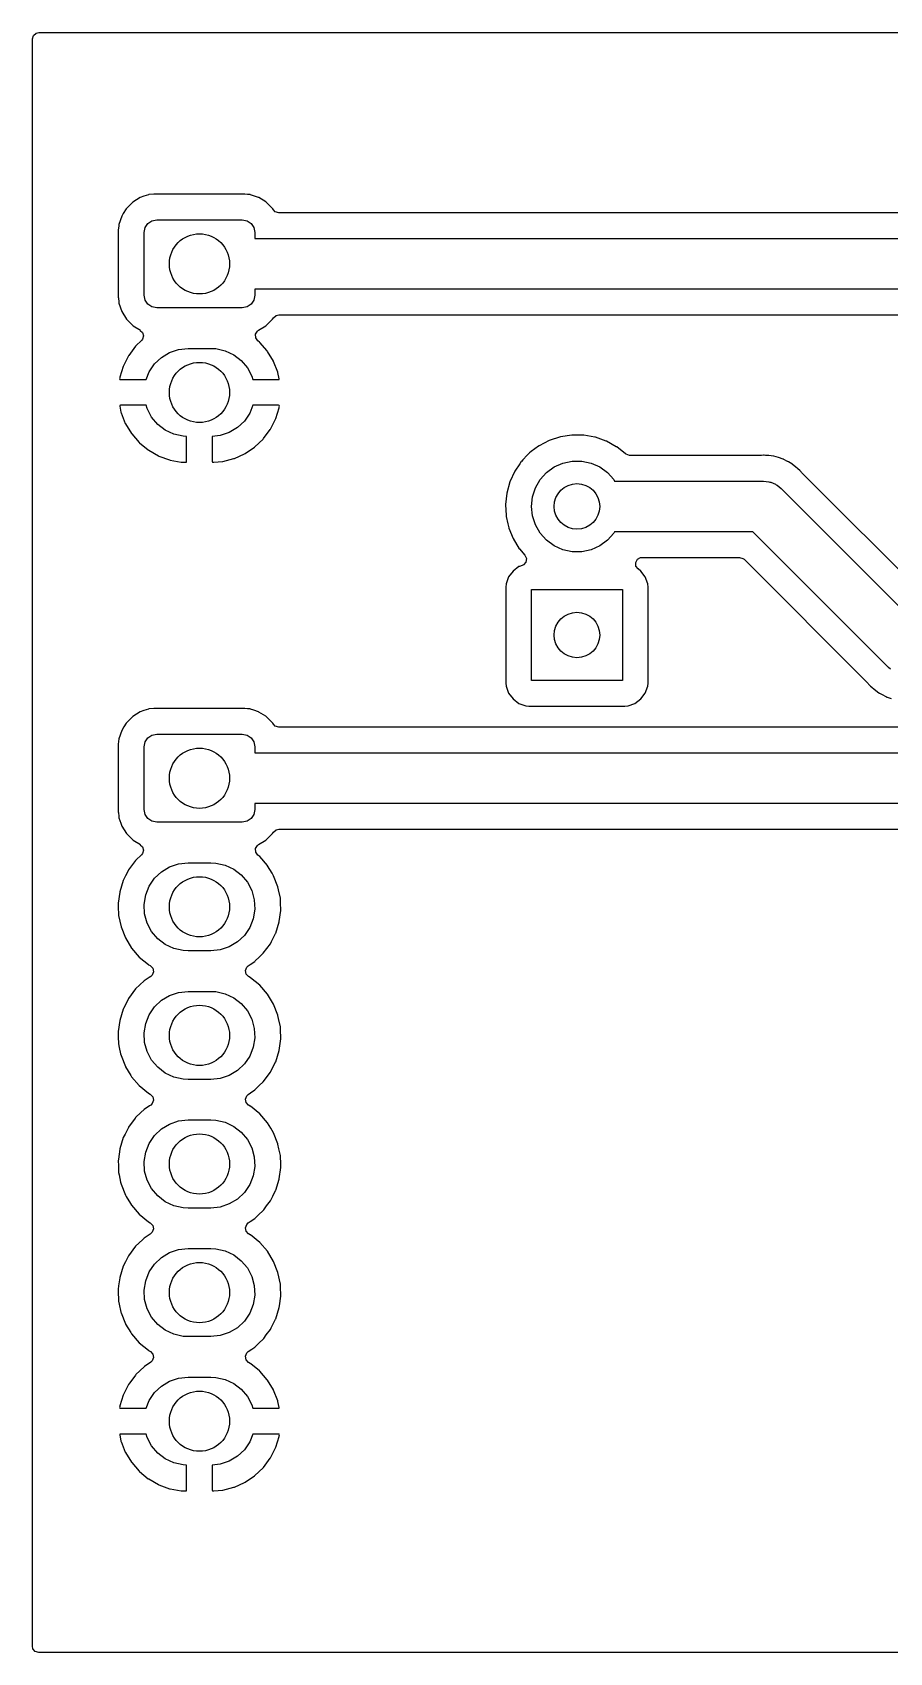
# Model space of a CAD drawing. Extents: x 14 to 417, y -139 to -107.
# Drawn here: x 14.48 to 31.42, y -139.19 to -107.19 of the extents above; entities that cross this region are included whole.
import ezdxf

# ---------------------------------------------------------------- set-up
doc = ezdxf.new("R2010")
doc.units = 0
doc.layers.add('BLACK', color=7, linetype='CONTINUOUS')

msp = doc.modelspace()

# ---------------------------------------------------------------- linework, layer by layer
at = {"layer": 'BLACK', "linetype": 'CONTINUOUS'}
for p, q in [((14.4985, -107.246), (14.5522, -107.2)), ((14.5522, -107.2), (14.6045, -107.188)), ((14.6045, -107.188), (36.7849, -107.188)), ((14.4785, -107.314), (14.4985, -107.246)), ((14.4785, -139.065), (14.4785, -107.314)), ((16.7723, -110.395), (16.6835, -110.424)), ((16.7788, -110.392), (16.7723, -110.395)), ((16.7723, -110.395), (16.7723, -110.395)), ((16.7857, -110.392), (16.7788, -110.392)), ((16.8813, -110.382), (16.7857, -110.392)), ((16.7857, -110.392), (16.7857, -110.392)), ((16.8814, -110.382), (16.8813, -110.382)), ((16.8846, -110.381), (16.8814, -110.382)), ((18.6754, -110.381), (16.8846, -110.381)), ((18.73, -110.387), (18.6754, -110.381)), ((18.773, -110.392), (18.73, -110.387)), ((18.7799, -110.392), (18.773, -110.392)), ((18.773, -110.392), (18.773, -110.392)), ((18.7864, -110.394), (18.7799, -110.392)), ((18.8657, -110.421), (18.7864, -110.394)), ((18.7864, -110.394), (18.7864, -110.394)), ((16.3319, -110.673), (16.2732, -110.768)), ((16.3357, -110.667), (16.3319, -110.673)), ((16.3319, -110.673), (16.3319, -110.673)), ((16.4607, -110.542), (16.3357, -110.667)), ((16.6111, -110.448), (16.4607, -110.542)), ((16.6835, -110.424), (16.6111, -110.448)), ((18.9477, -110.448), (18.8657, -110.421)), ((18.954, -110.452), (18.9477, -110.448)), ((19.0921, -110.537), (18.954, -110.452)), ((18.954, -110.452), (18.954, -110.452)), ((19.0983, -110.541), (19.0921, -110.537)), ((19.2235, -110.666), (19.0983, -110.541)), ((19.2273, -110.672), (19.2235, -110.666)), ((19.2397, -110.692), (19.2273, -110.672)), ((19.2273, -110.672), (19.2273, -110.672)), ((19.2787, -110.731), (19.2397, -110.692)), ((16.1841, -111.015), (16.1765, -111.09)), ((16.1865, -110.992), (16.1841, -111.015)), ((16.1872, -110.985), (16.1865, -110.992)), ((16.1865, -110.992), (16.1865, -110.992)), ((16.2429, -110.817), (16.1872, -110.985)), ((16.2732, -110.768), (16.2429, -110.817)), ((16.685, -111.14), (16.704, -111.044)), ((16.704, -111.044), (16.7582, -110.963)), ((16.7582, -110.963), (16.8393, -110.909)), ((16.8393, -110.909), (16.935, -110.89)), ((16.935, -110.89), (18.625, -110.89)), ((18.625, -110.89), (18.7207, -110.909)), ((18.7207, -110.909), (18.8018, -110.963)), ((18.8018, -110.963), (18.856, -111.044)), ((18.856, -111.044), (18.875, -111.14)), ((19.3468, -110.751), (19.2787, -110.731)), ((32.426, -110.751), (19.3468, -110.751)), ((16.1765, -111.09), (16.1765, -112.43)), ((16.685, -112.38), (16.685, -111.14)), ((18.875, -111.14), (18.875, -111.26)), ((18.875, -111.26), (32.48, -111.26)), ((32.2729, -112.26), (18.875, -112.26)), ((18.875, -112.26), (18.875, -112.38)), ((16.1765, -112.43), (16.1768, -112.434)), ((16.1768, -112.434), (16.1768, -112.434)), ((16.1768, -112.434), (16.1852, -112.514)), ((16.1852, -112.514), (16.1875, -112.536)), ((16.1875, -112.536), (16.2434, -112.704)), ((16.704, -112.476), (16.685, -112.38)), ((16.7582, -112.557), (16.704, -112.476)), ((16.8393, -112.611), (16.7582, -112.557)), ((16.935, -112.63), (16.8393, -112.611)), ((18.625, -112.63), (16.935, -112.63)), ((18.7207, -112.611), (18.625, -112.63)), ((18.8018, -112.557), (18.7207, -112.611)), ((18.856, -112.476), (18.8018, -112.557)), ((18.875, -112.38), (18.856, -112.476)), ((16.2434, -112.704), (16.3365, -112.854)), ((16.3365, -112.854), (16.4617, -112.979)), ((19.0993, -112.978), (19.2243, -112.853)), ((19.2243, -112.853), (19.2397, -112.828)), ((19.2397, -112.828), (19.2924, -112.781)), ((19.2924, -112.781), (19.3469, -112.768)), ((19.3469, -112.768), (32.0101, -112.768)), ((16.4617, -112.979), (16.4679, -112.983)), ((16.4679, -112.983), (16.4679, -112.983)), ((16.4679, -112.983), (16.6123, -113.072)), ((16.6362, -113.272), (16.5231, -113.38)), ((16.6123, -113.072), (16.611, -113.074)), ((16.611, -113.074), (16.6558, -113.114)), ((16.6547, -113.25), (16.6362, -113.272)), ((16.6752, -113.182), (16.6547, -113.25)), ((16.6558, -113.114), (16.6752, -113.182)), ((18.8898, -113.148), (18.9265, -113.087)), ((18.8917, -113.219), (18.8898, -113.148)), ((18.9317, -113.278), (18.8917, -113.219)), ((18.9265, -113.087), (18.9493, -113.072)), ((18.965, -113.305), (18.9317, -113.278)), ((18.9489, -113.072), (19.0931, -112.982)), ((18.9493, -113.072), (18.9489, -113.072)), ((19.0931, -112.982), (19.0993, -112.978)), ((16.3772, -113.576), (16.276, -113.775)), ((16.3828, -113.567), (16.3772, -113.576)), ((16.516, -113.388), (16.3828, -113.567)), ((16.5231, -113.38), (16.516, -113.388)), ((16.8925, -113.736), (17.029, -113.607)), ((17.029, -113.607), (17.1901, -113.51)), ((17.1901, -113.51), (17.3682, -113.45)), ((17.3682, -113.45), (17.555, -113.43)), ((17.555, -113.43), (18.005, -113.43)), ((18.005, -113.43), (18.102, -113.435)), ((18.102, -113.435), (18.2854, -113.476)), ((18.2854, -113.476), (18.4557, -113.556)), ((18.4557, -113.556), (18.605, -113.67)), ((18.9727, -113.313), (18.965, -113.305)), ((19.1189, -113.481), (18.9727, -113.313)), ((19.1252, -113.49), (19.1189, -113.481)), ((19.241, -113.681), (19.1252, -113.49)), ((16.272, -113.785), (16.2059, -113.998)), ((16.276, -113.775), (16.272, -113.785)), ((16.7251, -114.046), (16.7868, -113.892)), ((16.7868, -113.892), (16.8925, -113.736)), ((18.605, -113.67), (18.7263, -113.814)), ((18.7263, -113.814), (18.8139, -113.98)), ((19.2457, -113.69), (19.241, -113.681)), ((19.3277, -113.898), (19.2457, -113.69)), ((19.3307, -113.908), (19.3277, -113.898)), ((19.3567, -114.031), (19.3307, -113.908)), ((16.2036, -114.008), (16.201, -114.028)), ((16.201, -114.028), (16.2032, -114.042)), ((16.2032, -114.042), (16.2163, -114.046)), ((16.2059, -113.998), (16.2036, -114.008)), ((16.2163, -114.046), (16.7251, -114.046)), ((18.8139, -113.98), (18.8322, -114.046)), ((18.8322, -114.046), (19.3416, -114.046)), ((19.3416, -114.046), (19.3552, -114.042)), ((19.3552, -114.042), (19.3567, -114.031)), ((16.2048, -114.558), (16.2033, -114.569)), ((16.2033, -114.569), (16.2293, -114.692)), ((16.2184, -114.554), (16.2048, -114.558)), ((16.7278, -114.554), (16.2184, -114.554)), ((16.7461, -114.62), (16.7278, -114.554)), ((18.8349, -114.554), (18.7732, -114.708)), ((19.3437, -114.554), (18.8349, -114.554)), ((19.3568, -114.558), (19.3437, -114.554)), ((19.359, -114.572), (19.3568, -114.558)), ((16.2293, -114.692), (16.2323, -114.702)), ((16.2323, -114.702), (16.3143, -114.91)), ((16.8337, -114.786), (16.7461, -114.62)), ((16.955, -114.93), (16.8337, -114.786)), ((18.6675, -114.864), (18.531, -114.993)), ((18.7732, -114.708), (18.6675, -114.864)), ((19.1828, -115.024), (19.284, -114.825)), ((19.284, -114.825), (19.288, -114.815)), ((19.288, -114.815), (19.3541, -114.602)), ((19.3541, -114.602), (19.3564, -114.592)), ((19.3564, -114.592), (19.359, -114.572)), ((16.3143, -114.91), (16.319, -114.919)), ((16.319, -114.919), (16.4348, -115.11)), ((16.4348, -115.11), (16.4411, -115.119)), ((16.4411, -115.119), (16.5873, -115.287)), ((17.1043, -115.044), (16.955, -114.93)), ((17.2746, -115.124), (17.1043, -115.044)), ((17.458, -115.165), (17.2746, -115.124)), ((17.526, -115.168), (17.458, -115.165)), ((17.526, -115.664), (17.526, -115.168)), ((18.1918, -115.15), (18.034, -115.167)), ((18.034, -115.167), (18.034, -115.66)), ((18.3699, -115.09), (18.1918, -115.15)), ((18.531, -114.993), (18.3699, -115.09)), ((19.044, -115.212), (19.1772, -115.033)), ((19.1772, -115.033), (19.1828, -115.024)), ((24.9115, -115.176), (24.6913, -115.248)), ((25.1404, -115.141), (24.9115, -115.176)), ((25.1456, -115.141), (25.1404, -115.141)), ((25.2991, -115.143), (25.1456, -115.141)), ((25.1456, -115.141), (25.1456, -115.141)), ((25.372, -115.144), (25.2991, -115.143)), ((25.3771, -115.145), (25.372, -115.144)), ((25.595, -115.184), (25.3771, -115.145)), ((25.3771, -115.145), (25.3771, -115.145)), ((25.6001, -115.185), (25.595, -115.184)), ((25.595, -115.184), (25.595, -115.184)), ((25.6049, -115.186), (25.6001, -115.185)), ((25.8135, -115.26), (25.6049, -115.186)), ((25.6049, -115.186), (25.6049, -115.186)), ((16.5873, -115.287), (16.595, -115.295)), ((16.595, -115.295), (16.7675, -115.436)), ((16.7675, -115.436), (16.7763, -115.442)), ((16.7763, -115.442), (16.9703, -115.553)), ((18.4692, -115.602), (18.6727, -115.511)), ((18.6727, -115.511), (18.682, -115.505)), ((18.682, -115.505), (18.8672, -115.381)), ((18.8672, -115.381), (18.8754, -115.374)), ((18.8754, -115.374), (19.0369, -115.22)), ((19.0369, -115.22), (19.044, -115.212)), ((24.3007, -115.494), (24.2578, -115.539)), ((24.3344, -115.469), (24.3007, -115.494)), ((24.4818, -115.358), (24.3344, -115.469)), ((24.4859, -115.355), (24.4818, -115.358)), ((24.4818, -115.358), (24.4818, -115.358)), ((24.4905, -115.353), (24.4859, -115.355)), ((24.6868, -115.25), (24.4905, -115.353)), ((24.6913, -115.248), (24.6868, -115.25)), ((24.6868, -115.25), (24.6868, -115.25)), ((25.8184, -115.262), (25.8135, -115.26)), ((25.8135, -115.26), (25.8135, -115.26)), ((25.8229, -115.264), (25.8184, -115.262)), ((26.0166, -115.371), (25.8229, -115.264)), ((25.8229, -115.264), (25.8229, -115.264)), ((26.0212, -115.374), (26.0166, -115.371)), ((26.0166, -115.371), (26.0166, -115.371)), ((26.0252, -115.377), (26.0212, -115.374)), ((26.2004, -115.515), (26.0252, -115.377)), ((26.0252, -115.377), (26.0252, -115.377)), ((26.2104, -115.522), (26.2004, -115.515)), ((26.2785, -115.542), (26.2104, -115.522)), ((16.9703, -115.553), (16.9799, -115.557)), ((16.9799, -115.557), (17.1897, -115.633)), ((17.1897, -115.633), (17.2, -115.636)), ((17.2, -115.636), (17.4208, -115.676)), ((17.4208, -115.676), (17.429, -115.677)), ((17.429, -115.677), (17.4479, -115.678)), ((17.4479, -115.678), (17.4508, -115.678)), ((17.4508, -115.678), (17.5079, -115.678)), ((17.5079, -115.678), (17.5231, -115.674)), ((17.5231, -115.674), (17.5243, -115.672)), ((17.5243, -115.672), (17.526, -115.664)), ((18.034, -115.66), (18.0385, -115.675)), ((18.0385, -115.675), (18.0399, -115.676)), ((18.0399, -115.676), (18.0475, -115.678)), ((18.0475, -115.678), (18.0611, -115.678)), ((18.0611, -115.678), (18.0664, -115.678)), ((18.0664, -115.678), (18.2327, -115.664)), ((18.2327, -115.664), (18.2432, -115.662)), ((18.2432, -115.662), (18.4592, -115.606)), ((18.4592, -115.606), (18.4692, -115.602)), ((24.108, -115.709), (24.0102, -115.853)), ((24.1378, -115.666), (24.108, -115.709)), ((24.1407, -115.662), (24.1378, -115.666)), ((24.1378, -115.666), (24.1378, -115.666)), ((24.1676, -115.633), (24.1407, -115.662)), ((24.2578, -115.539), (24.1676, -115.633)), ((24.6368, -115.882), (24.789, -115.772)), ((24.789, -115.772), (24.9609, -115.695)), ((24.9609, -115.695), (25.145, -115.656)), ((25.145, -115.656), (25.3331, -115.656)), ((25.3331, -115.656), (25.5171, -115.695)), ((25.5171, -115.695), (25.689, -115.772)), ((25.689, -115.772), (25.8412, -115.882)), ((28.867, -115.542), (26.2785, -115.542)), ((28.8789, -115.542), (28.867, -115.542)), ((28.8822, -115.542), (28.8789, -115.542)), ((28.9245, -115.538), (28.8822, -115.542)), ((28.9306, -115.538), (28.9245, -115.538)), ((28.9379, -115.539), (28.9306, -115.538)), ((28.9306, -115.538), (28.9306, -115.538)), ((28.9676, -115.542), (28.9379, -115.539)), ((28.9732, -115.542), (28.9676, -115.542)), ((28.9742, -115.542), (28.9732, -115.542)), ((28.9778, -115.542), (28.9742, -115.542)), ((28.9812, -115.543), (28.9778, -115.542)), ((28.994, -115.544), (28.9812, -115.543)), ((28.9812, -115.543), (28.9812, -115.543)), ((29.0276, -115.548), (28.994, -115.544)), ((29.0287, -115.548), (29.0276, -115.548)), ((29.1213, -115.558), (29.0287, -115.548)), ((29.1264, -115.559), (29.1213, -115.558)), ((29.1317, -115.56), (29.1264, -115.559)), ((29.2204, -115.588), (29.1317, -115.56)), ((29.2214, -115.588), (29.2204, -115.588)), ((29.3104, -115.615), (29.2214, -115.588)), ((29.3151, -115.618), (29.3104, -115.615)), ((29.3202, -115.62), (29.3151, -115.618)), ((29.3256, -115.623), (29.3202, -115.62)), ((29.4017, -115.664), (29.3256, -115.623)), ((29.3256, -115.623), (29.3256, -115.623)), ((29.4029, -115.665), (29.4017, -115.664)), ((29.4162, -115.672), (29.4029, -115.665)), ((29.4847, -115.709), (29.4162, -115.672)), ((29.4888, -115.712), (29.4847, -115.709)), ((29.4935, -115.715), (29.4888, -115.712)), ((29.5648, -115.775), (29.4935, -115.715)), ((29.5656, -115.775), (29.5648, -115.775)), ((29.5989, -115.803), (29.5656, -115.775)), ((29.6011, -115.805), (29.5989, -115.803)), ((29.6029, -115.807), (29.6011, -115.805)), ((29.6066, -115.81), (29.6029, -115.807)), ((29.645, -115.842), (29.6066, -115.81)), ((29.6489, -115.847), (29.645, -115.842)), ((29.6687, -115.871), (29.6489, -115.847)), ((23.9126, -116.063), (23.8507, -116.286)), ((24.0102, -115.853), (23.9126, -116.063)), ((24.4168, -116.185), (24.5109, -116.022)), ((24.5109, -116.022), (24.6368, -115.882)), ((25.8412, -115.882), (25.9671, -116.022)), ((25.9671, -116.022), (25.9839, -116.051)), ((25.9839, -116.051), (28.921, -116.051)), ((28.921, -116.051), (28.9271, -116.051)), ((28.9271, -116.051), (28.9775, -116.059)), ((28.9775, -116.059), (29.0283, -116.063)), ((29.0283, -116.063), (29.0472, -116.07)), ((29.0472, -116.07), (29.0672, -116.073)), ((29.0672, -116.073), (29.1133, -116.095)), ((29.1133, -116.095), (29.1611, -116.112)), ((29.1611, -116.112), (29.1772, -116.125)), ((29.1772, -116.125), (29.1955, -116.133)), ((29.1955, -116.133), (29.2337, -116.167)), ((29.2337, -116.167), (29.2745, -116.197)), ((29.6778, -115.882), (29.6687, -115.871)), ((32.1308, -118.335), (29.6778, -115.882)), ((23.8507, -116.286), (23.8261, -116.516)), ((24.339, -116.551), (24.3587, -116.364)), ((24.3587, -116.364), (24.4168, -116.185)), ((29.2745, -116.197), (31.9571, -118.88)), ((23.8261, -116.516), (23.8264, -116.522)), ((23.8264, -116.522), (23.8264, -116.522)), ((23.8264, -116.522), (23.8382, -116.726)), ((23.8382, -116.726), (23.8395, -116.748)), ((23.8395, -116.748), (23.8406, -116.753)), ((23.8406, -116.753), (23.8406, -116.753)), ((23.8406, -116.753), (23.8728, -116.896)), ((24.3587, -116.738), (24.339, -116.551)), ((24.4168, -116.917), (24.3587, -116.738)), ((23.8728, -116.896), (23.8904, -116.974)), ((23.8904, -116.974), (23.8923, -116.978)), ((23.8923, -116.978), (23.8923, -116.978)), ((23.8923, -116.978), (23.9756, -117.183)), ((24.5109, -117.08), (24.4168, -116.917)), ((24.6368, -117.22), (24.5109, -117.08)), ((25.9671, -117.08), (25.8412, -117.22)), ((25.9839, -117.051), (25.9671, -117.08)), ((28.7139, -117.051), (25.9839, -117.051)), ((31.3964, -119.734), (28.7139, -117.051)), ((23.9756, -117.183), (23.9775, -117.188)), ((23.9775, -117.188), (24.0985, -117.386)), ((24.0985, -117.386), (24.1019, -117.39)), ((24.1019, -117.39), (24.2103, -117.515)), ((24.789, -117.33), (24.6368, -117.22)), ((24.9609, -117.407), (24.789, -117.33)), ((25.145, -117.446), (24.9609, -117.407)), ((25.3331, -117.446), (25.145, -117.446)), ((25.5171, -117.407), (25.3331, -117.446)), ((25.689, -117.33), (25.5171, -117.407)), ((25.8412, -117.22), (25.689, -117.33)), ((24.0923, -117.74), (23.9758, -117.828)), ((24.1035, -117.736), (24.0923, -117.74)), ((24.1593, -117.715), (24.1035, -117.736)), ((24.1832, -117.703), (24.1593, -117.715)), ((24.2297, -117.65), (24.1832, -117.703)), ((24.2103, -117.515), (24.2398, -117.579)), ((24.2398, -117.579), (24.2297, -117.65)), ((26.3995, -117.659), (26.4336, -117.596)), ((26.4045, -117.729), (26.3995, -117.659)), ((26.447, -117.786), (26.4045, -117.729)), ((26.4336, -117.596), (26.4959, -117.562)), ((26.4959, -117.562), (26.5226, -117.559)), ((26.5226, -117.559), (28.4511, -117.559)), ((28.4511, -117.559), (28.5192, -117.579)), ((28.5192, -117.579), (28.5401, -117.596)), ((28.5401, -117.596), (30.9931, -120.049)), ((23.8373, -118.081), (23.8305, -118.143)), ((23.8884, -117.944), (23.8373, -118.081)), ((23.9758, -117.828), (23.8884, -117.944)), ((26.5023, -117.828), (26.447, -117.786)), ((26.5896, -117.944), (26.5023, -117.828)), ((26.6408, -118.081), (26.5896, -117.944)), ((26.6475, -118.143), (26.6408, -118.081)), ((23.8305, -118.143), (23.8305, -120.039)), ((24.339, -119.991), (24.339, -118.191)), ((24.339, -118.191), (26.139, -118.191)), ((26.139, -118.191), (26.139, -119.991)), ((26.6475, -120.039), (26.6475, -118.143)), ((26.139, -119.991), (24.339, -119.991)), ((31.4373, -119.764), (31.3964, -119.734)), ((23.8305, -120.039), (23.8373, -120.101)), ((23.8373, -120.101), (23.8884, -120.238)), ((23.8884, -120.238), (23.9758, -120.354)), ((26.5023, -120.354), (26.5896, -120.238)), ((26.5896, -120.238), (26.6408, -120.101)), ((26.6408, -120.101), (26.6475, -120.039)), ((30.9931, -120.049), (31.0022, -120.06)), ((31.0022, -120.06), (31.026, -120.089)), ((31.026, -120.089), (31.0406, -120.101)), ((31.0406, -120.101), (31.0644, -120.121)), ((31.0644, -120.121), (31.0681, -120.124)), ((31.0681, -120.124), (31.0699, -120.126)), ((31.0699, -120.126), (31.0721, -120.128)), ((31.0721, -120.128), (31.1053, -120.156)), ((31.1053, -120.156), (31.1061, -120.156)), ((31.1061, -120.156), (31.1775, -120.216)), ((31.1775, -120.216), (31.1821, -120.219)), ((31.1821, -120.219), (31.1863, -120.222)), ((31.1863, -120.222), (31.2153, -120.238)), ((31.2153, -120.238), (31.2681, -120.266)), ((31.2681, -120.266), (31.2692, -120.267)), ((31.2692, -120.267), (31.3454, -120.308)), ((31.3454, -120.308), (31.3454, -120.308)), ((31.3454, -120.308), (31.3508, -120.311)), ((31.3508, -120.311), (31.3559, -120.313)), ((31.3559, -120.313), (31.3606, -120.316)), ((31.3606, -120.316), (31.3665, -120.317)), ((31.3665, -120.317), (31.4495, -120.343)), ((16.6111, -120.608), (16.4607, -120.702)), ((16.6835, -120.584), (16.6111, -120.608)), ((16.7723, -120.555), (16.6835, -120.584)), ((16.7788, -120.552), (16.7723, -120.555)), ((16.7723, -120.555), (16.7723, -120.555)), ((16.7857, -120.552), (16.7788, -120.552)), ((16.8813, -120.542), (16.7857, -120.552)), ((16.7857, -120.552), (16.7857, -120.552)), ((16.8814, -120.542), (16.8813, -120.542)), ((16.8846, -120.541), (16.8814, -120.542)), ((18.6754, -120.541), (16.8846, -120.541)), ((18.73, -120.547), (18.6754, -120.541)), ((18.773, -120.552), (18.73, -120.547)), ((18.7799, -120.552), (18.773, -120.552)), ((18.773, -120.552), (18.773, -120.552)), ((18.7864, -120.554), (18.7799, -120.552)), ((18.8561, -120.577), (18.7864, -120.554)), ((18.7864, -120.554), (18.7864, -120.554)), ((18.9477, -120.608), (18.8561, -120.577)), ((18.954, -120.612), (18.9477, -120.608)), ((19.0921, -120.697), (18.954, -120.612)), ((18.954, -120.612), (18.954, -120.612)), ((23.9758, -120.354), (24.0923, -120.442)), ((24.0923, -120.442), (24.2287, -120.493)), ((24.2287, -120.493), (24.2909, -120.499)), ((24.2909, -120.499), (26.1872, -120.499)), ((26.1872, -120.499), (26.2493, -120.493)), ((26.2493, -120.493), (26.3857, -120.442)), ((26.3857, -120.442), (26.5023, -120.354)), ((16.2866, -120.906), (16.2429, -120.977)), ((16.3319, -120.833), (16.2866, -120.906)), ((16.3357, -120.827), (16.3319, -120.833)), ((16.3319, -120.833), (16.3319, -120.833)), ((16.4607, -120.702), (16.3357, -120.827)), ((19.0983, -120.701), (19.0921, -120.697)), ((19.2235, -120.826), (19.0983, -120.701)), ((19.2273, -120.832), (19.2235, -120.826)), ((19.2397, -120.852), (19.2273, -120.832)), ((19.2273, -120.832), (19.2273, -120.832)), ((19.2787, -120.891), (19.2397, -120.852)), ((19.3468, -120.911), (19.2787, -120.891)), ((36.7226, -120.911), (19.3468, -120.911)), ((16.1872, -121.145), (16.1765, -121.25)), ((16.1765, -121.25), (16.1765, -122.59)), ((16.2429, -120.977), (16.1872, -121.145)), ((16.685, -121.3), (16.704, -121.204)), ((16.704, -121.204), (16.7582, -121.123)), ((16.7582, -121.123), (16.8393, -121.069)), ((16.8393, -121.069), (16.935, -121.05)), ((16.935, -121.05), (18.625, -121.05)), ((18.625, -121.05), (18.7207, -121.069)), ((18.7207, -121.069), (18.8018, -121.123)), ((18.8018, -121.123), (18.856, -121.204)), ((18.856, -121.204), (18.875, -121.3)), ((16.685, -122.54), (16.685, -121.3)), ((18.875, -121.3), (18.875, -121.42)), ((18.875, -121.42), (37.35, -121.42)), ((16.704, -122.636), (16.685, -122.54)), ((18.875, -122.54), (18.856, -122.636)), ((37.56, -122.42), (18.875, -122.42)), ((18.875, -122.42), (18.875, -122.54)), ((16.1765, -122.59), (16.1768, -122.594)), ((16.1768, -122.594), (16.1768, -122.594)), ((16.1768, -122.594), (16.1853, -122.675)), ((16.1853, -122.675), (16.1875, -122.696)), ((16.1875, -122.696), (16.1897, -122.703)), ((16.1897, -122.703), (16.1897, -122.703)), ((16.1897, -122.703), (16.2249, -122.808)), ((16.2249, -122.808), (16.2434, -122.864)), ((16.2434, -122.864), (16.3365, -123.014)), ((16.7582, -122.717), (16.704, -122.636)), ((16.8393, -122.771), (16.7582, -122.717)), ((16.935, -122.79), (16.8393, -122.771)), ((18.625, -122.79), (16.935, -122.79)), ((18.7207, -122.771), (18.625, -122.79)), ((18.8018, -122.717), (18.7207, -122.771)), ((18.856, -122.636), (18.8018, -122.717)), ((16.3365, -123.014), (16.4617, -123.139)), ((16.4617, -123.139), (16.4679, -123.143)), ((16.4679, -123.143), (16.4679, -123.143)), ((16.4679, -123.143), (16.6123, -123.232)), ((18.9489, -123.232), (19.0931, -123.142)), ((19.0931, -123.142), (19.0993, -123.138)), ((19.0993, -123.138), (19.2243, -123.013)), ((19.2243, -123.013), (19.2397, -122.988)), ((19.2397, -122.988), (19.2924, -122.941)), ((19.2924, -122.941), (19.3469, -122.928)), ((19.3469, -122.928), (37.4982, -122.928)), ((16.6357, -123.432), (16.5227, -123.54)), ((16.6123, -123.232), (16.6109, -123.234)), ((16.6109, -123.234), (16.6553, -123.273)), ((16.6542, -123.41), (16.6357, -123.432)), ((16.6748, -123.342), (16.6542, -123.41)), ((16.6553, -123.273), (16.6748, -123.342)), ((18.8903, -123.308), (18.927, -123.247)), ((18.8922, -123.379), (18.8903, -123.308)), ((18.9322, -123.438), (18.8922, -123.379)), ((18.927, -123.247), (18.9494, -123.232)), ((18.9695, -123.468), (18.9322, -123.438)), ((18.9494, -123.232), (18.9489, -123.232)), ((19.1228, -123.645), (18.9695, -123.468)), ((16.3188, -123.85), (16.2732, -123.939)), ((16.3768, -123.736), (16.3188, -123.85)), ((16.3792, -123.731), (16.3768, -123.736)), ((16.3768, -123.736), (16.3768, -123.736)), ((16.5188, -123.543), (16.3792, -123.731)), ((16.5227, -123.54), (16.5188, -123.543)), ((16.5227, -123.54), (16.5227, -123.54)), ((16.8925, -123.896), (17.029, -123.767)), ((17.029, -123.767), (17.1901, -123.67)), ((17.1901, -123.67), (17.3682, -123.61)), ((17.3682, -123.61), (17.555, -123.59)), ((17.555, -123.59), (18.005, -123.59)), ((18.005, -123.59), (18.102, -123.595)), ((18.102, -123.595), (18.2854, -123.636)), ((18.2854, -123.636), (18.4557, -123.716)), ((18.4557, -123.716), (18.605, -123.83)), ((18.605, -123.83), (18.7263, -123.974)), ((19.1256, -123.649), (19.1228, -123.645)), ((19.2137, -123.795), (19.1256, -123.649)), ((19.1256, -123.649), (19.1256, -123.649)), ((19.2442, -123.845), (19.2137, -123.795)), ((19.3301, -124.062), (19.2442, -123.845)), ((16.2031, -124.168), (16.1738, -124.39)), ((16.2038, -124.163), (16.2031, -124.168)), ((16.2031, -124.168), (16.2031, -124.168)), ((16.2732, -123.939), (16.2038, -124.163)), ((16.717, -124.226), (16.7868, -124.052)), ((16.7868, -124.052), (16.8925, -123.896)), ((18.7263, -123.974), (18.8139, -124.14)), ((18.8139, -124.14), (18.8638, -124.321)), ((19.3312, -124.068), (19.3301, -124.062)), ((19.343, -124.124), (19.3312, -124.068)), ((19.3312, -124.068), (19.3312, -124.068)), ((19.3782, -124.291), (19.343, -124.124)), ((16.1738, -124.39), (16.1731, -124.395)), ((16.1731, -124.395), (16.1733, -124.4)), ((16.1733, -124.4), (16.1733, -124.4)), ((16.1733, -124.4), (16.1749, -124.444)), ((16.1749, -124.444), (16.1818, -124.629)), ((16.6864, -124.411), (16.717, -124.226)), ((16.6962, -124.599), (16.6864, -124.411)), ((18.8638, -124.321), (18.8736, -124.509)), ((19.3823, -124.4), (19.3782, -124.291)), ((19.3863, -124.507), (19.3823, -124.4)), ((16.1818, -124.629), (16.2299, -124.858)), ((16.7461, -124.78), (16.6962, -124.599)), ((16.8337, -124.946), (16.7461, -124.78)), ((18.843, -124.694), (18.7732, -124.868)), ((18.8736, -124.509), (18.843, -124.694)), ((19.2868, -124.98), (19.3562, -124.757)), ((19.3562, -124.757), (19.3569, -124.752)), ((19.3569, -124.752), (19.3862, -124.53)), ((19.3862, -124.53), (19.3869, -124.525)), ((19.3862, -124.53), (19.3862, -124.53)), ((19.3869, -124.525), (19.3863, -124.507)), ((16.2299, -124.858), (16.3158, -125.075)), ((16.3158, -125.075), (16.4372, -125.275)), ((16.955, -125.09), (16.8337, -124.946)), ((17.1043, -125.204), (16.955, -125.09)), ((18.6675, -125.024), (18.531, -125.153)), ((18.7732, -124.868), (18.6675, -125.024)), ((19.2045, -125.142), (19.2844, -124.985)), ((19.2844, -124.985), (19.2868, -124.98)), ((19.2844, -124.985), (19.2844, -124.985)), ((16.4372, -125.275), (16.5905, -125.452)), ((17.2746, -125.284), (17.1043, -125.204)), ((17.458, -125.325), (17.2746, -125.284)), ((17.555, -125.33), (17.458, -125.325)), ((18.005, -125.33), (17.555, -125.33)), ((18.1918, -125.31), (18.005, -125.33)), ((18.3699, -125.25), (18.1918, -125.31)), ((18.531, -125.153), (18.3699, -125.25)), ((18.9624, -125.452), (19.0412, -125.377)), ((19.0412, -125.377), (19.1808, -125.189)), ((19.1808, -125.189), (19.2045, -125.142)), ((16.5905, -125.452), (16.7714, -125.6)), ((16.7714, -125.6), (16.776, -125.603)), ((16.776, -125.603), (16.776, -125.603)), ((16.776, -125.603), (16.8085, -125.621)), ((16.8085, -125.621), (16.8578, -125.672)), ((16.8717, -125.742), (16.8457, -125.808)), ((16.8578, -125.672), (16.8717, -125.742)), ((18.6883, -125.718), (18.7143, -125.652)), ((18.7022, -125.788), (18.6883, -125.718)), ((18.7143, -125.652), (18.7434, -125.625)), ((18.7434, -125.625), (18.7849, -125.597)), ((18.7849, -125.597), (18.8719, -125.538)), ((18.8719, -125.538), (18.8807, -125.53)), ((18.8807, -125.53), (18.9624, -125.452)), ((16.5188, -126.083), (16.3792, -126.271)), ((16.6881, -125.922), (16.5188, -126.083)), ((16.7841, -125.857), (16.6881, -125.922)), ((16.8165, -125.835), (16.7841, -125.857)), ((16.8457, -125.808), (16.8165, -125.835)), ((18.7515, -125.839), (18.7022, -125.788)), ((18.784, -125.857), (18.7515, -125.839)), ((18.7886, -125.86), (18.784, -125.857)), ((18.784, -125.857), (18.784, -125.857)), ((18.9695, -126.008), (18.7886, -125.86)), ((19.1228, -126.185), (18.9695, -126.008)), ((16.3768, -126.276), (16.2785, -126.469)), ((16.3792, -126.271), (16.3768, -126.276)), ((16.3768, -126.276), (16.3768, -126.276)), ((16.8925, -126.436), (17.029, -126.307)), ((17.029, -126.307), (17.1901, -126.21)), ((17.1901, -126.21), (17.3682, -126.15)), ((17.3682, -126.15), (17.555, -126.13)), ((17.555, -126.13), (18.005, -126.13)), ((18.005, -126.13), (18.102, -126.135)), ((18.102, -126.135), (18.2854, -126.176)), ((18.2854, -126.176), (18.4557, -126.256)), ((18.4557, -126.256), (18.605, -126.37)), ((18.605, -126.37), (18.7263, -126.514)), ((19.2442, -126.385), (19.1228, -126.185)), ((19.3301, -126.602), (19.2442, -126.385)), ((16.2031, -126.708), (16.1746, -126.923)), ((16.2038, -126.703), (16.2031, -126.708)), ((16.2031, -126.708), (16.2031, -126.708)), ((16.2732, -126.479), (16.2038, -126.703)), ((16.2785, -126.469), (16.2732, -126.479)), ((16.717, -126.766), (16.7868, -126.592)), ((16.7868, -126.592), (16.8925, -126.436)), ((18.7263, -126.514), (18.8139, -126.68)), ((18.8139, -126.68), (18.8638, -126.861)), ((19.3312, -126.608), (19.3301, -126.602)), ((19.343, -126.664), (19.3312, -126.608)), ((19.3312, -126.608), (19.3312, -126.608)), ((19.3782, -126.831), (19.343, -126.664)), ((16.1746, -126.923), (16.1731, -126.935)), ((16.1731, -126.935), (16.1733, -126.94)), ((16.1733, -126.94), (16.1733, -126.94)), ((16.1733, -126.94), (16.1766, -127.03)), ((16.1766, -127.03), (16.1818, -127.169)), ((16.6864, -126.951), (16.717, -126.766)), ((16.6962, -127.139), (16.6864, -126.951)), ((18.8736, -127.049), (18.843, -127.234)), ((18.8638, -126.861), (18.8736, -127.049)), ((19.3804, -126.891), (19.3782, -126.831)), ((19.3864, -127.052), (19.3804, -126.891)), ((16.1818, -127.169), (16.1959, -127.236)), ((16.1959, -127.236), (16.2226, -127.363)), ((16.2226, -127.363), (16.2299, -127.398)), ((16.7461, -127.32), (16.6962, -127.139)), ((16.8337, -127.486), (16.7461, -127.32)), ((18.843, -127.234), (18.7732, -127.408)), ((19.2868, -127.52), (19.3562, -127.297)), ((19.3562, -127.297), (19.3617, -127.255)), ((19.3617, -127.255), (19.3862, -127.07)), ((19.3862, -127.07), (19.3869, -127.065)), ((19.3862, -127.07), (19.3862, -127.07)), ((19.3869, -127.065), (19.3864, -127.052)), ((16.2299, -127.398), (16.3158, -127.615)), ((16.3158, -127.615), (16.3186, -127.62)), ((16.3186, -127.62), (16.4242, -127.794)), ((16.955, -127.63), (16.8337, -127.486)), ((17.1043, -127.744), (16.955, -127.63)), ((18.6675, -127.564), (18.531, -127.693)), ((18.7732, -127.408), (18.6675, -127.564)), ((19.1906, -127.71), (19.2844, -127.525)), ((19.2844, -127.525), (19.2868, -127.52)), ((19.2844, -127.525), (19.2844, -127.525)), ((16.4242, -127.794), (16.4372, -127.815)), ((16.4372, -127.815), (16.5905, -127.992)), ((16.5905, -127.992), (16.7714, -128.14)), ((17.2746, -127.824), (17.1043, -127.744)), ((17.458, -127.865), (17.2746, -127.824)), ((17.555, -127.87), (17.458, -127.865)), ((18.005, -127.87), (17.555, -127.87)), ((18.1918, -127.85), (18.005, -127.87)), ((18.3699, -127.79), (18.1918, -127.85)), ((18.531, -127.693), (18.3699, -127.79)), ((18.8761, -128.074), (18.9626, -127.992)), ((18.9626, -127.992), (19.0412, -127.917)), ((19.0412, -127.917), (19.1808, -127.729)), ((19.1808, -127.729), (19.1906, -127.71)), ((16.7714, -128.14), (16.776, -128.143)), ((16.776, -128.143), (16.776, -128.143)), ((16.776, -128.143), (16.8085, -128.161)), ((16.8085, -128.161), (16.8578, -128.212)), ((16.8717, -128.282), (16.8457, -128.348)), ((16.8578, -128.212), (16.8717, -128.282)), ((18.6883, -128.258), (18.7143, -128.192)), ((18.7022, -128.328), (18.6883, -128.258)), ((18.7515, -128.379), (18.7022, -128.328)), ((18.7143, -128.192), (18.7434, -128.165)), ((18.7434, -128.165), (18.7907, -128.133)), ((18.7907, -128.133), (18.8719, -128.078)), ((18.8719, -128.078), (18.8761, -128.074)), ((16.5109, -128.634), (16.3792, -128.811)), ((16.5156, -128.628), (16.5109, -128.634)), ((16.5188, -128.623), (16.5156, -128.628)), ((16.6228, -128.524), (16.5188, -128.623)), ((16.6842, -128.465), (16.6228, -128.524)), ((16.6881, -128.462), (16.6842, -128.465)), ((16.6842, -128.465), (16.6842, -128.465)), ((16.7936, -128.391), (16.6881, -128.462)), ((16.8165, -128.375), (16.7936, -128.391)), ((16.8457, -128.348), (16.8165, -128.375)), ((18.784, -128.397), (18.7515, -128.379)), ((18.7886, -128.4), (18.784, -128.397)), ((18.784, -128.397), (18.784, -128.397)), ((18.9695, -128.548), (18.7886, -128.4)), ((19.1228, -128.725), (18.9695, -128.548)), ((16.3092, -128.949), (16.2732, -129.019)), ((16.3768, -128.816), (16.3092, -128.949)), ((16.3792, -128.811), (16.3768, -128.816)), ((16.3768, -128.816), (16.3768, -128.816)), ((16.8925, -128.976), (17.029, -128.847)), ((17.029, -128.847), (17.1901, -128.75)), ((17.1901, -128.75), (17.3682, -128.69)), ((17.3682, -128.69), (17.555, -128.67)), ((17.555, -128.67), (18.005, -128.67)), ((18.005, -128.67), (18.102, -128.675)), ((18.102, -128.675), (18.2854, -128.716)), ((18.2854, -128.716), (18.4557, -128.796)), ((18.4557, -128.796), (18.605, -128.91)), ((18.605, -128.91), (18.7263, -129.054)), ((19.1256, -128.729), (19.1228, -128.725)), ((19.1886, -128.833), (19.1256, -128.729)), ((19.1256, -128.729), (19.1256, -128.729)), ((19.2442, -128.925), (19.1886, -128.833)), ((19.3301, -129.142), (19.2442, -128.925)), ((16.2031, -129.248), (16.1773, -129.442)), ((16.2038, -129.243), (16.2031, -129.248)), ((16.2031, -129.248), (16.2031, -129.248)), ((16.2732, -129.019), (16.2038, -129.243)), ((16.717, -129.306), (16.7868, -129.132)), ((16.7868, -129.132), (16.8925, -128.976)), ((18.7263, -129.054), (18.8139, -129.22)), ((18.8139, -129.22), (18.8638, -129.401)), ((19.3312, -129.148), (19.3301, -129.142)), ((19.3501, -129.238), (19.3312, -129.148)), ((19.3312, -129.148), (19.3312, -129.148)), ((19.3782, -129.371), (19.3501, -129.238)), ((16.1773, -129.442), (16.1731, -129.475)), ((16.1731, -129.475), (16.1733, -129.48)), ((16.1733, -129.48), (16.1733, -129.48)), ((16.1733, -129.48), (16.1767, -129.572)), ((16.1767, -129.572), (16.1818, -129.709)), ((16.6864, -129.491), (16.717, -129.306)), ((16.6962, -129.679), (16.6864, -129.491)), ((18.8736, -129.589), (18.843, -129.774)), ((18.8638, -129.401), (18.8736, -129.589)), ((19.3569, -129.832), (19.3862, -129.61)), ((19.3785, -129.38), (19.3782, -129.371)), ((19.3846, -129.542), (19.3785, -129.38)), ((19.3869, -129.605), (19.3846, -129.542)), ((19.3862, -129.61), (19.3869, -129.605)), ((19.3862, -129.61), (19.3862, -129.61)), ((16.1818, -129.709), (16.1909, -129.752)), ((16.1909, -129.752), (16.2225, -129.902)), ((16.2225, -129.902), (16.2299, -129.938)), ((16.7461, -129.86), (16.6962, -129.679)), ((16.8337, -130.026), (16.7461, -129.86)), ((18.843, -129.774), (18.7732, -129.948)), ((19.2868, -130.06), (19.3562, -129.837)), ((19.3562, -129.837), (19.3569, -129.832)), ((16.2299, -129.938), (16.3158, -130.155)), ((16.3158, -130.155), (16.3314, -130.181)), ((16.3314, -130.181), (16.4178, -130.323)), ((16.955, -130.17), (16.8337, -130.026)), ((17.1043, -130.284), (16.955, -130.17)), ((18.531, -130.233), (18.3699, -130.33)), ((18.6675, -130.104), (18.531, -130.233)), ((18.7732, -129.948), (18.6675, -130.104)), ((19.1808, -130.269), (19.2288, -130.175)), ((19.2288, -130.175), (19.2844, -130.065)), ((19.2844, -130.065), (19.2868, -130.06)), ((19.2844, -130.065), (19.2844, -130.065)), ((16.4178, -130.323), (16.4372, -130.355)), ((16.4372, -130.355), (16.5905, -130.532)), ((16.5905, -130.532), (16.7714, -130.68)), ((17.2746, -130.364), (17.1043, -130.284)), ((17.458, -130.405), (17.2746, -130.364)), ((17.555, -130.41), (17.458, -130.405)), ((18.005, -130.41), (17.555, -130.41)), ((18.1918, -130.39), (18.005, -130.41)), ((18.3699, -130.33), (18.1918, -130.39)), ((18.8891, -130.602), (18.9462, -130.547)), ((18.9462, -130.547), (19.0412, -130.457)), ((19.0412, -130.457), (19.0491, -130.446)), ((19.0491, -130.446), (19.1062, -130.369)), ((19.1062, -130.369), (19.1808, -130.269)), ((16.7714, -130.68), (16.776, -130.683)), ((16.776, -130.683), (16.776, -130.683)), ((16.776, -130.683), (16.8085, -130.701)), ((16.8085, -130.701), (16.8578, -130.752)), ((16.8457, -130.888), (16.8165, -130.915)), ((16.8717, -130.822), (16.8457, -130.888)), ((16.8578, -130.752), (16.8717, -130.822)), ((18.6883, -130.798), (18.7143, -130.732)), ((18.7022, -130.868), (18.6883, -130.798)), ((18.7515, -130.919), (18.7022, -130.868)), ((18.7143, -130.732), (18.7434, -130.705)), ((18.7434, -130.705), (18.7849, -130.677)), ((18.7849, -130.677), (18.8719, -130.618)), ((18.8719, -130.618), (18.8891, -130.602)), ((16.5188, -131.163), (16.3792, -131.351)), ((16.6524, -131.036), (16.5188, -131.163)), ((16.6842, -131.005), (16.6524, -131.036)), ((16.6881, -131.002), (16.6842, -131.005)), ((16.6842, -131.005), (16.6842, -131.005)), ((16.805, -130.923), (16.6881, -131.002)), ((16.8165, -130.915), (16.805, -130.923)), ((17.3682, -131.23), (17.555, -131.21)), ((17.555, -131.21), (18.005, -131.21)), ((18.005, -131.21), (18.102, -131.215)), ((18.784, -130.937), (18.7515, -130.919)), ((18.7886, -130.94), (18.784, -130.937)), ((18.784, -130.937), (18.784, -130.937)), ((18.9695, -131.088), (18.7886, -130.94)), ((19.1228, -131.265), (18.9695, -131.088)), ((16.3188, -131.47), (16.2732, -131.559)), ((16.3768, -131.356), (16.3188, -131.47)), ((16.3792, -131.351), (16.3768, -131.356)), ((16.3768, -131.356), (16.3768, -131.356)), ((16.7868, -131.672), (16.8925, -131.516)), ((16.8925, -131.516), (17.029, -131.387)), ((17.029, -131.387), (17.1901, -131.29)), ((17.1901, -131.29), (17.3682, -131.23)), ((18.102, -131.215), (18.2854, -131.256)), ((18.2854, -131.256), (18.4557, -131.336)), ((18.4557, -131.336), (18.605, -131.45)), ((18.605, -131.45), (18.7263, -131.594)), ((19.2442, -131.465), (19.1228, -131.265)), ((19.3301, -131.682), (19.2442, -131.465)), ((16.2031, -131.788), (16.1821, -131.947)), ((16.2038, -131.783), (16.2031, -131.788)), ((16.2031, -131.788), (16.2031, -131.788)), ((16.2732, -131.559), (16.2038, -131.783)), ((16.6864, -132.031), (16.717, -131.846)), ((16.717, -131.846), (16.7868, -131.672)), ((18.7263, -131.594), (18.8139, -131.76)), ((18.8139, -131.76), (18.8638, -131.941)), ((19.3782, -131.911), (19.3301, -131.682)), ((16.1821, -131.947), (16.1731, -132.015)), ((16.1731, -132.015), (16.1733, -132.02)), ((16.1733, -132.02), (16.1741, -132.042)), ((16.1733, -132.02), (16.1733, -132.02)), ((16.1741, -132.042), (16.1818, -132.249)), ((16.6962, -132.219), (16.6864, -132.031)), ((18.8736, -132.129), (18.843, -132.314)), ((18.8638, -131.941), (18.8736, -132.129)), ((19.3607, -132.343), (19.3862, -132.15)), ((19.3819, -132.01), (19.3782, -131.911)), ((19.3849, -132.092), (19.3819, -132.01)), ((19.3869, -132.145), (19.3849, -132.092)), ((19.3862, -132.15), (19.3869, -132.145)), ((19.3862, -132.15), (19.3862, -132.15)), ((16.1818, -132.249), (16.1938, -132.306)), ((16.1938, -132.306), (16.2279, -132.468)), ((16.2279, -132.468), (16.2299, -132.478)), ((16.2299, -132.478), (16.3158, -132.695)), ((16.7461, -132.4), (16.6962, -132.219)), ((16.8337, -132.566), (16.7461, -132.4)), ((18.7732, -132.488), (18.6675, -132.644)), ((18.843, -132.314), (18.7732, -132.488)), ((19.2868, -132.6), (19.3562, -132.377)), ((19.3562, -132.377), (19.3607, -132.343)), ((16.3158, -132.695), (16.3192, -132.701)), ((16.3192, -132.701), (16.4222, -132.87)), ((16.955, -132.71), (16.8337, -132.566)), ((17.1043, -132.824), (16.955, -132.71)), ((18.531, -132.773), (18.3699, -132.87)), ((18.6675, -132.644), (18.531, -132.773)), ((19.101, -132.916), (19.1808, -132.809)), ((19.1808, -132.809), (19.1959, -132.779)), ((19.1959, -132.779), (19.2844, -132.605)), ((19.2844, -132.605), (19.2868, -132.6)), ((19.2844, -132.605), (19.2844, -132.605)), ((16.4222, -132.87), (16.4372, -132.895)), ((16.4372, -132.895), (16.5905, -133.072)), ((16.5905, -133.072), (16.7714, -133.22)), ((17.2746, -132.904), (17.1043, -132.824)), ((17.458, -132.945), (17.2746, -132.904)), ((17.555, -132.95), (17.458, -132.945)), ((18.005, -132.95), (17.555, -132.95)), ((18.1918, -132.93), (18.005, -132.95)), ((18.3699, -132.87), (18.1918, -132.93)), ((18.8788, -133.152), (18.9624, -133.072)), ((18.9624, -133.072), (19.0412, -132.997)), ((19.0412, -132.997), (19.0487, -132.987)), ((19.0487, -132.987), (19.101, -132.916)), ((16.7714, -133.22), (16.776, -133.223)), ((16.776, -133.223), (16.776, -133.223)), ((16.776, -133.223), (16.809, -133.242)), ((16.809, -133.242), (16.8583, -133.293)), ((16.8462, -133.428), (16.817, -133.456)), ((16.8722, -133.362), (16.8462, -133.428)), ((16.8583, -133.293), (16.8722, -133.362)), ((18.6879, -133.338), (18.7138, -133.272)), ((18.7017, -133.408), (18.6879, -133.338)), ((18.751, -133.459), (18.7017, -133.408)), ((18.7138, -133.272), (18.743, -133.245)), ((18.743, -133.245), (18.8116, -133.199)), ((18.8116, -133.199), (18.8719, -133.158)), ((18.8719, -133.158), (18.8788, -133.152)), ((16.516, -133.708), (16.3828, -133.887)), ((16.5231, -133.7), (16.516, -133.708)), ((16.6846, -133.546), (16.5231, -133.7)), ((16.6928, -133.539), (16.6846, -133.546)), ((16.817, -133.456), (16.6928, -133.539)), ((17.1901, -133.83), (17.3682, -133.77)), ((17.3682, -133.77), (17.555, -133.75)), ((17.555, -133.75), (18.005, -133.75)), ((18.005, -133.75), (18.102, -133.755)), ((18.102, -133.755), (18.2854, -133.796)), ((18.7837, -133.478), (18.751, -133.459)), ((18.7925, -133.484), (18.7837, -133.478)), ((18.965, -133.625), (18.7925, -133.484)), ((18.9727, -133.633), (18.965, -133.625)), ((19.1189, -133.801), (18.9727, -133.633)), ((16.3772, -133.896), (16.276, -134.095)), ((16.3828, -133.887), (16.3772, -133.896)), ((16.7868, -134.212), (16.8925, -134.056)), ((16.8925, -134.056), (17.029, -133.927)), ((17.029, -133.927), (17.1901, -133.83)), ((18.2854, -133.796), (18.4557, -133.876)), ((18.4557, -133.876), (18.605, -133.99)), ((18.605, -133.99), (18.7263, -134.134)), ((19.1252, -133.81), (19.1189, -133.801)), ((19.241, -134.001), (19.1252, -133.81)), ((19.2457, -134.01), (19.241, -134.001)), ((19.3277, -134.218), (19.2457, -134.01)), ((16.2036, -134.328), (16.201, -134.348)), ((16.201, -134.348), (16.2032, -134.362)), ((16.2032, -134.362), (16.2163, -134.366)), ((16.2059, -134.318), (16.2036, -134.328)), ((16.272, -134.105), (16.2059, -134.318)), ((16.2163, -134.366), (16.7251, -134.366)), ((16.276, -134.095), (16.272, -134.105)), ((16.7251, -134.366), (16.7868, -134.212)), ((18.7263, -134.134), (18.8139, -134.3)), ((18.8139, -134.3), (18.8322, -134.366)), ((18.8322, -134.366), (19.3416, -134.366)), ((19.3307, -134.228), (19.3277, -134.218)), ((19.3567, -134.351), (19.3307, -134.228)), ((19.3416, -134.366), (19.3552, -134.362)), ((19.3552, -134.362), (19.3567, -134.351)), ((16.2048, -134.878), (16.2033, -134.889)), ((16.2033, -134.889), (16.2293, -135.012)), ((16.2184, -134.874), (16.2048, -134.878)), ((16.7278, -134.874), (16.2184, -134.874)), ((16.2293, -135.012), (16.2323, -135.022)), ((16.2323, -135.022), (16.3143, -135.23)), ((16.7461, -134.94), (16.7278, -134.874)), ((16.8337, -135.106), (16.7461, -134.94)), ((18.7732, -135.028), (18.6675, -135.184)), ((18.8349, -134.874), (18.7732, -135.028)), ((19.3437, -134.874), (18.8349, -134.874)), ((19.288, -135.135), (19.3541, -134.922)), ((19.3568, -134.878), (19.3437, -134.874)), ((19.3541, -134.922), (19.3564, -134.912)), ((19.3564, -134.912), (19.359, -134.892)), ((19.359, -134.892), (19.3568, -134.878)), ((16.3143, -135.23), (16.319, -135.239)), ((16.319, -135.239), (16.4348, -135.43)), ((16.955, -135.25), (16.8337, -135.106)), ((17.1043, -135.364), (16.955, -135.25)), ((17.2746, -135.444), (17.1043, -135.364)), ((18.531, -135.313), (18.3699, -135.41)), ((18.6675, -135.184), (18.531, -135.313)), ((19.044, -135.532), (19.1772, -135.353)), ((19.1772, -135.353), (19.1828, -135.344)), ((19.1828, -135.344), (19.284, -135.145)), ((19.284, -135.145), (19.288, -135.135)), ((16.4348, -135.43), (16.4411, -135.439)), ((16.4411, -135.439), (16.5873, -135.607)), ((16.5873, -135.607), (16.595, -135.615)), ((16.595, -135.615), (16.7675, -135.756)), ((17.458, -135.485), (17.2746, -135.444)), ((17.526, -135.488), (17.458, -135.485)), ((17.526, -135.984), (17.526, -135.488)), ((18.1918, -135.47), (18.034, -135.487)), ((18.034, -135.487), (18.034, -135.98)), ((18.3699, -135.41), (18.1918, -135.47)), ((18.8754, -135.694), (19.0369, -135.54)), ((19.0369, -135.54), (19.044, -135.532)), ((16.7675, -135.756), (16.7763, -135.762)), ((16.7763, -135.762), (16.9703, -135.873)), ((16.9703, -135.873), (16.9799, -135.877)), ((16.9799, -135.877), (17.1897, -135.953)), ((17.1897, -135.953), (17.2, -135.956)), ((17.2, -135.956), (17.4208, -135.996)), ((17.4208, -135.996), (17.429, -135.997)), ((17.429, -135.997), (17.4479, -135.998)), ((17.4479, -135.998), (17.4508, -135.998)), ((17.4508, -135.998), (17.5079, -135.998)), ((17.5079, -135.998), (17.5231, -135.994)), ((17.5231, -135.994), (17.5243, -135.992)), ((17.5243, -135.992), (17.526, -135.984)), ((18.034, -135.98), (18.0385, -135.995)), ((18.0385, -135.995), (18.0399, -135.996)), ((18.0399, -135.996), (18.0475, -135.998)), ((18.0475, -135.998), (18.0611, -135.998)), ((18.0611, -135.998), (18.0664, -135.998)), ((18.0664, -135.998), (18.2327, -135.984)), ((18.2327, -135.984), (18.2432, -135.982)), ((18.2432, -135.982), (18.4592, -135.926)), ((18.4592, -135.926), (18.4692, -135.922)), ((18.4692, -135.922), (18.6727, -135.831)), ((18.6727, -135.831), (18.682, -135.825)), ((18.682, -135.825), (18.8672, -135.701)), ((18.8672, -135.701), (18.8754, -135.694)), ((14.4899, -139.118), (14.4785, -139.065)), ((14.5364, -139.171), (14.4899, -139.118)), ((14.6045, -139.191), (14.5364, -139.171)), ((36.7825, -139.191), (14.6045, -139.191))]:
    msp.add_line(p, q, dxfattribs=at)
at = {"layer": 'BLACK'}
for centre, radius in [((17.78, -111.76), 0.595), ((17.78, -114.3), 0.595), ((25.239, -116.551), 0.45), ((25.239, -119.091), 0.45), ((17.78, -121.92), 0.595), ((17.78, -124.46), 0.595), ((17.78, -127), 0.595), ((17.78, -129.54), 0.595), ((17.78, -132.08), 0.595), ((17.78, -134.62), 0.595)]:
    msp.add_circle(centre, radius, dxfattribs=at)

doc.saveas('drawing.dxf')
